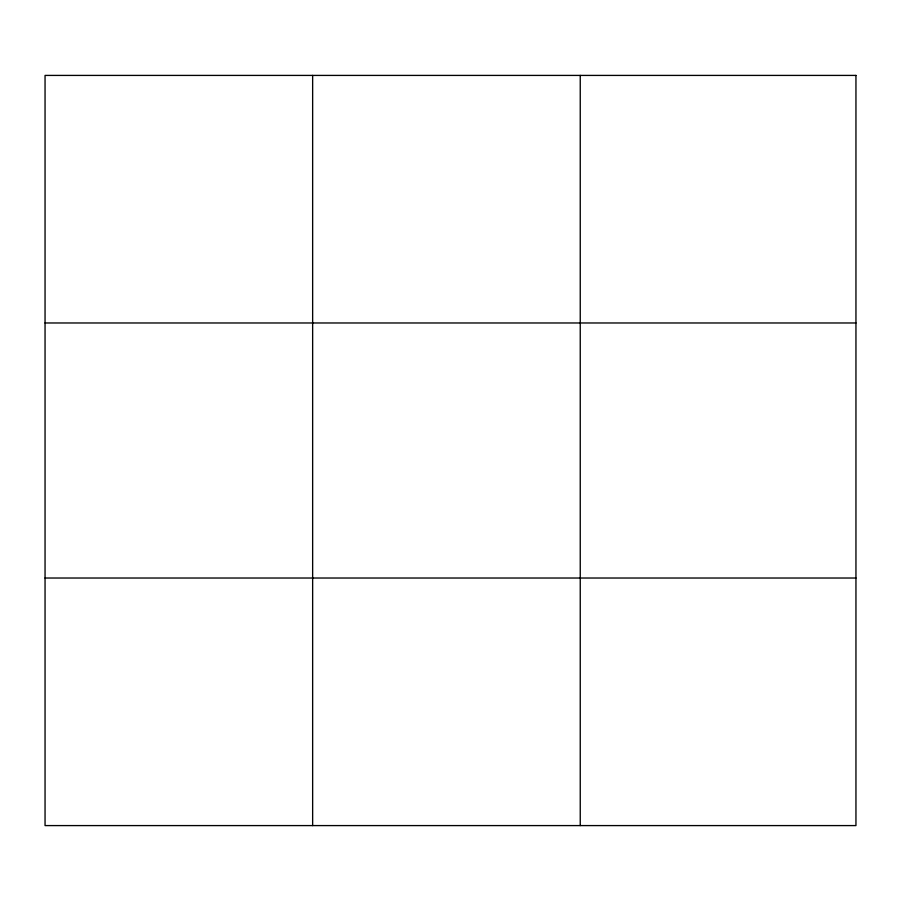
<?xml version="1.0" encoding="UTF-8"?>
<svg xmlns="http://www.w3.org/2000/svg" width="901" height="901" viewBox="0 0 901 901"><rect width="100%" height="100%" fill="white"/><g stroke="black" fill="none" stroke-linecap="round" stroke-linejoin="round"><path stroke-width="1.35" d="M312.647 75.414L312.647 825.586M580.244 75.414L580.244 825.586M45.05 322.975L855.95 322.975M45.05 578.025L855.95 578.025M855.95 75.414L855.95 825.586L45.05 825.586L45.05 75.414L855.95 75.414"/></g></svg>
